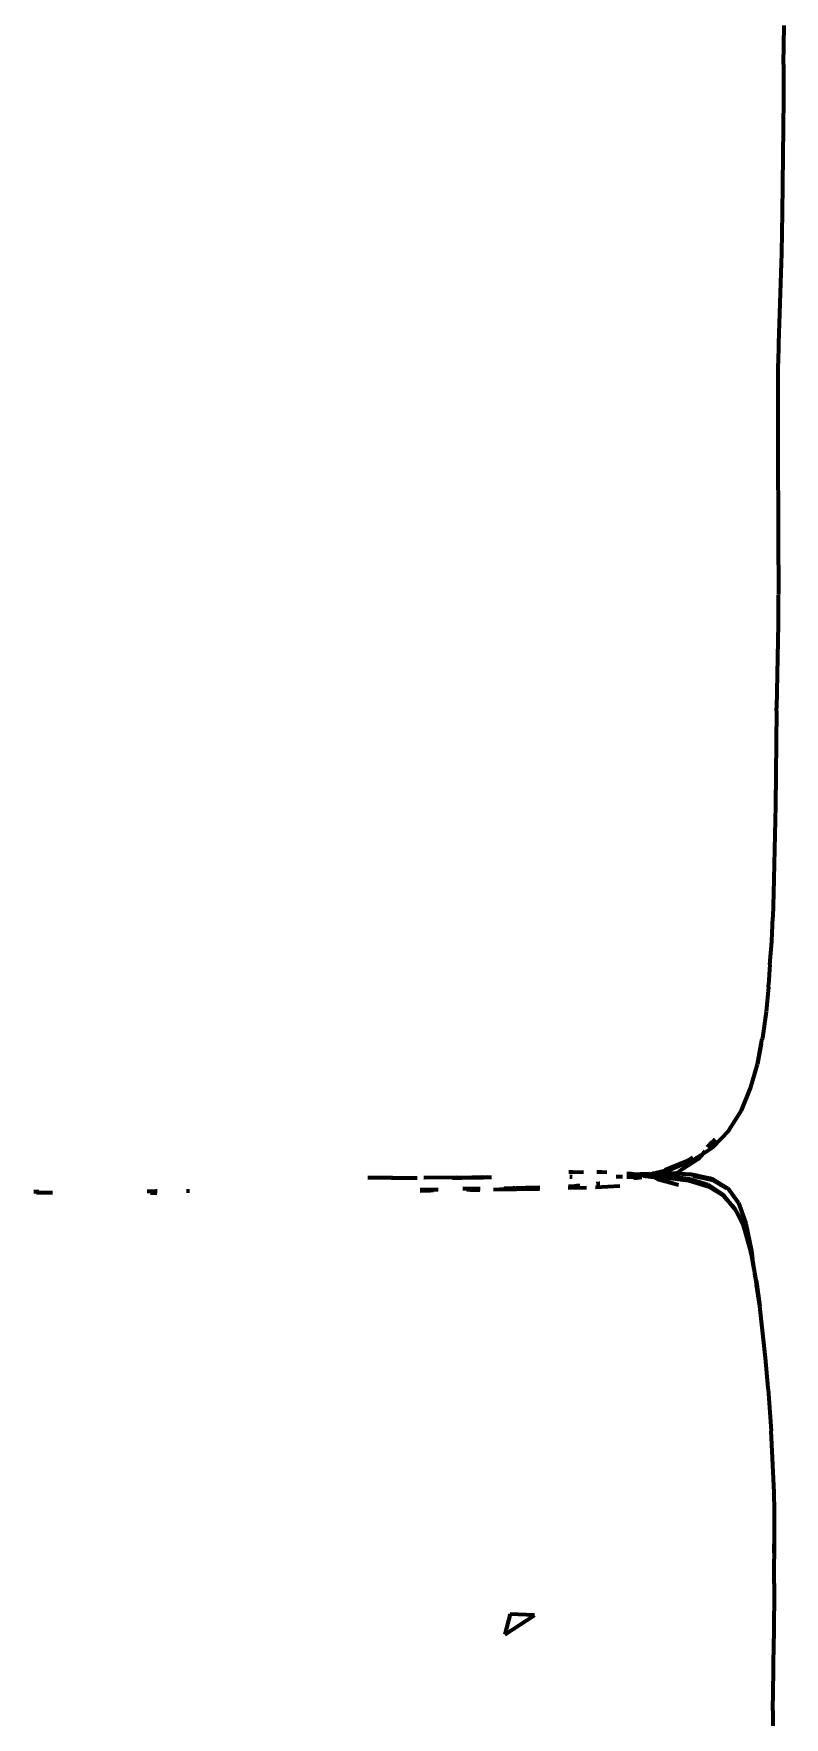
# Model space of a CAD drawing. Header units: millimetres. Extents: x 4307 to 31003, y 2809 to 20009.
# Drawn here: x 7428 to 7721, y 8892 to 9550 of the extents above; entities that cross this region are included whole.
import ezdxf

# ---------------------------------------------------------------- set-up
doc = ezdxf.new("R2010")
doc.units = ezdxf.units.MM
doc.layers.add('ProfileEdges', color=7, linetype='Continuous')

msp = doc.modelspace()

# ---------------------------------------------------------------- linework, layer by layer
at = {"layer": 'ProfileEdges', "lineweight": 211}
for p, q in [((7720.93, 9537.46), (7721.19, 9552.8)), ((7720.93, 9537.46), (7720.83, 9524.11)), ((7720.83, 9524.11), (7720.39, 9479.62)), ((7720.39, 9479.62), (7720.03, 9464)), ((7720.03, 9464), (7718.97, 9428.57)), ((7718.97, 9428.57), (7718.81, 9420.72)), ((7718.79, 9400.48), (7718.81, 9420.72)), ((7718.87, 9342.22), (7718.79, 9400.48)), ((7718.87, 9342.22), (7718.86, 9330.67)), ((7718.85, 9330.39), (7718.73, 9319.12)), ((7718.86, 9330.67), (7718.85, 9330.39)), ((7718.73, 9319.12), (7718.15, 9286.21)), ((7718.14, 9285.12), (7717.77, 9248.25)), ((7718.14, 9285.12), (7718.15, 9286.21)), ((7717.77, 9248.25), (7716.98, 9213.85)), ((7716.98, 9213.85), (7716.72, 9204.61)), ((7716.27, 9195.27), (7716.72, 9204.61)), ((7715.6, 9186.15), (7716.27, 9195.27)), ((7715.6, 9186.15), (7715.06, 9178.14)), ((7715, 9177.31), (7714.06, 9167.58)), ((7715, 9177.31), (7715.06, 9178.14)), ((7714.06, 9167.58), (7712.67, 9157.44)), ((7712.67, 9157.44), (7712.58, 9157.07)), ((7710.69, 9147.18), (7712.22, 9155.17)), ((7712.22, 9155.17), (7710.69, 9147.37)), ((7712.22, 9155.17), (7712.58, 9157.07)), ((7708.06, 9137.76), (7710.69, 9147.18)), ((7704.44, 9129.06), (7708.06, 9137.76)), ((7699.6, 9121.32), (7704.44, 9129.06)), ((7693.33, 9114.77), (7699.6, 9121.32)), ((7694.15, 9117.96), (7694.05, 9117.83)), ((7685.38, 9109.66), (7689.36, 9112.22)), ((7689.36, 9112.22), (7688.3, 9110.94)), ((7689.36, 9112.22), (7693.33, 9114.77)), ((7690.22, 9113.24), (7689.36, 9112.22)), ((7692.99, 9116.89), (7691.06, 9114.76)), ((7694.05, 9117.83), (7691.48, 9114.76)), ((7692.99, 9116.89), (7693.03, 9116.92)), ((7638.66, 9105.08), (7637.06, 9105.01)), ((7638.66, 9105.08), (7642.88, 9105.11)), ((7648.05, 9105.15), (7650.04, 9105.16)), ((7650.04, 9105.16), (7651.95, 9105.04)), ((7669.74, 9104.45), (7674.5, 9105.73)), ((7675.89, 9105.79), (7671.05, 9104.48)), ((7674.09, 9105.56), (7674.5, 9105.73)), ((7674.5, 9105.73), (7674.54, 9105.74)), ((7676.8, 9106.68), (7674.54, 9105.74)), ((7675.96, 9105.79), (7675.89, 9105.79)), ((7675.96, 9105.79), (7685.38, 9109.66)), ((7683.2, 9109.35), (7676.8, 9106.68)), ((7678.59, 9104.63), (7679.46, 9104.9)), ((7679.46, 9104.9), (7680.24, 9105.38)), ((7687.51, 9110.07), (7680.24, 9105.38)), ((7683.2, 9109.35), (7683.27, 9109.4)), ((7683.27, 9109.4), (7685.49, 9110.86)), ((7683.72, 9109.59), (7683.27, 9109.4)), ((7687.51, 9110.07), (7688.3, 9110.94)), ((7559.57, 9102.87), (7558.68, 9102.85)), ((7568.26, 9102.84), (7559.57, 9102.87)), ((7567.72, 9102.76), (7577.7, 9102.81)), ((7568.26, 9102.84), (7573.73, 9102.85)), ((7573.73, 9102.85), (7577.7, 9102.81)), ((7577.7, 9102.81), (7577.93, 9102.86)), ((7579.12, 9098.23), (7586.05, 9098.32)), ((7580.74, 9102.83), (7580.51, 9102.87)), ((7593.13, 9102.9), (7580.74, 9102.83)), ((7591.64, 9102.75), (7591.52, 9102.71)), ((7591.64, 9102.75), (7593.53, 9102.77)), ((7593.13, 9102.9), (7593.73, 9102.9)), ((7593.53, 9102.77), (7594.58, 9102.8)), ((7593.73, 9102.9), (7598.29, 9102.91)), ((7594.58, 9102.8), (7595.39, 9102.79)), ((7595.39, 9102.79), (7601.32, 9102.92)), ((7598.29, 9102.91), (7595.39, 9102.79)), ((7595.39, 9102.79), (7603.81, 9102.89)), ((7602.44, 9098.56), (7595.72, 9098.46)), ((7597.35, 9098.16), (7602.41, 9098.26)), ((7598.29, 9102.91), (7599.22, 9102.93)), ((7603.22, 9103.05), (7599.22, 9102.93)), ((7599.22, 9102.93), (7601.32, 9102.92)), ((7601.32, 9102.92), (7601.37, 9102.92)), ((7601.37, 9102.92), (7601.65, 9102.92)), ((7601.73, 9102.92), (7601.65, 9102.92)), ((7602.09, 9102.94), (7601.73, 9102.92)), ((7602.34, 9102.94), (7602.09, 9102.94)), ((7603.22, 9102.96), (7602.34, 9102.94)), ((7603.22, 9103.05), (7605.41, 9103.19)), ((7603.29, 9102.96), (7603.22, 9102.96)), ((7603.61, 9102.96), (7603.29, 9102.96)), ((7604.02, 9102.94), (7603.61, 9102.96)), ((7604.02, 9102.94), (7603.81, 9102.89)), ((7606.63, 9102.97), (7604.02, 9102.94)), ((7606.93, 9102.92), (7606.63, 9102.97)), ((7625.61, 9098.35), (7607.69, 9098.07)), ((7609.98, 9098.42), (7615.79, 9098.54)), ((7611.7, 9098.68), (7611.84, 9098.7)), ((7615.18, 9098.72), (7611.84, 9098.7)), ((7615.22, 9098.73), (7615.18, 9098.72)), ((7615.27, 9098.73), (7615.22, 9098.73)), ((7616.05, 9098.76), (7615.27, 9098.73)), ((7615.79, 9098.54), (7625.7, 9098.89)), ((7616.05, 9098.76), (7616.6, 9098.74)), ((7620.13, 9098.85), (7616.6, 9098.74)), ((7625.73, 9099.02), (7620.13, 9098.85)), ((7620.13, 9098.85), (7625.72, 9098.99)), ((7644.04, 9098.96), (7636.78, 9098.72)), ((7636.97, 9099.55), (7639.46, 9099.71)), ((7636.98, 9099.58), (7639.46, 9099.71)), ((7637.47, 9103.32), (7638.35, 9103.34)), ((7638.12, 9103.25), (7637.49, 9103.24)), ((7637.49, 9103.24), (7637.91, 9103.16)), ((7637.51, 9103.19), (7637.91, 9103.16)), ((7637.51, 9103.16), (7637.91, 9103.16)), ((7637.91, 9103.16), (7638.09, 9103.24)), ((7638.35, 9103.34), (7638.41, 9103.36)), ((7638.35, 9103.34), (7638.38, 9103.35)), ((7639.46, 9099.71), (7640.22, 9099.76)), ((7640.22, 9099.76), (7640.89, 9099.81)), ((7640.89, 9099.81), (7641.24, 9099.84)), ((7641.24, 9099.84), (7641.36, 9099.8)), ((7647.67, 9099.08), (7647.45, 9099.07)), ((7657.05, 9099.62), (7647.67, 9099.08)), ((7649.07, 9100.59), (7647.9, 9100.46)), ((7647.92, 9100.53), (7648.81, 9100.62)), ((7649.17, 9100.58), (7649.07, 9100.59)), ((7658.09, 9103.17), (7655.55, 9103.19)), ((7656.38, 9103.25), (7656.68, 9103.28)), ((7656.81, 9103.26), (7656.68, 9103.28)), ((7657.6, 9103.26), (7656.81, 9103.26)), ((7657.76, 9103.23), (7657.6, 9103.26)), ((7659.7, 9104.53), (7660.82, 9104.45)), ((7660.97, 9103.16), (7659.71, 9103.17)), ((7659.73, 9103.19), (7660.97, 9103.16)), ((7660.97, 9103.16), (7659.75, 9103.22)), ((7662.82, 9103.25), (7659.77, 9103.26)), ((7660.34, 9104.11), (7660.36, 9104.14)), ((7660.36, 9104.14), (7660.83, 9104.16)), ((7661.47, 9104), (7660.4, 9103.96)), ((7661.77, 9103.63), (7660.43, 9103.59)), ((7662.23, 9104.23), (7660.82, 9104.45)), ((7660.83, 9104.16), (7660.93, 9104.14)), ((7660.97, 9103.16), (7663.35, 9103.1)), ((7661.05, 9104.17), (7661.22, 9104.15)), ((7661.22, 9104.15), (7662.23, 9104.23)), ((7661.77, 9103.63), (7661.87, 9103.62)), ((7662.9, 9103.63), (7661.87, 9103.62)), ((7661.87, 9103.62), (7664.01, 9103.35)), ((7663.24, 9104.06), (7662.09, 9104.02)), ((7662.23, 9104.23), (7662.38, 9104.2)), ((7662.31, 9102.64), (7664.21, 9102.96)), ((7662.38, 9104.2), (7663.78, 9104.3)), ((7663.24, 9104.06), (7662.38, 9104.2)), ((7664.01, 9103.27), (7662.82, 9103.25)), ((7662.82, 9103.25), (7663.52, 9103.15)), ((7665.35, 9102.97), (7662.96, 9102.57)), ((7664.72, 9104.12), (7663.24, 9104.06)), ((7666.42, 9103.55), (7663.24, 9104.06)), ((7663.52, 9103.15), (7663.35, 9103.1)), ((7663.52, 9103.15), (7663.66, 9103.18)), ((7663.78, 9104.3), (7665.08, 9104.33)), ((7664.21, 9102.96), (7664.31, 9102.99)), ((7664.53, 9103.03), (7665.35, 9102.97)), ((7664.65, 9103.07), (7664.73, 9103.09)), ((7665.43, 9103.63), (7664.67, 9103.65)), ((7667.49, 9104.16), (7664.72, 9104.12)), ((7665.14, 9103.06), (7664.73, 9103.09)), ((7664.73, 9103.09), (7665.35, 9102.97)), ((7665.08, 9104.33), (7665.13, 9104.33)), ((7665.13, 9104.33), (7668.46, 9104.4)), ((7665.35, 9102.97), (7665.38, 9103)), ((7665.54, 9102.96), (7665.38, 9103)), ((7666.04, 9103.45), (7666.42, 9103.55)), ((7666.42, 9103.55), (7666.49, 9103.61)), ((7667.14, 9103.44), (7666.42, 9103.55)), ((7666.61, 9103.6), (7666.49, 9103.61)), ((7666.61, 9103.6), (7668.71, 9104.17)), ((7667.68, 9103.58), (7666.61, 9103.6)), ((7666.78, 9103.34), (7667.14, 9103.44)), ((7667.14, 9103.44), (7667.68, 9103.58)), ((7669.24, 9103.1), (7667.14, 9103.44)), ((7667.68, 9103.58), (7669.92, 9104.19)), ((7674.63, 9103.42), (7667.68, 9103.58)), ((7669.24, 9103.1), (7668.2, 9103.14)), ((7668.71, 9104.17), (7668.4, 9104.17)), ((7668.53, 9104.42), (7668.46, 9104.4)), ((7668.71, 9104.17), (7669.65, 9104.42)), ((7669.92, 9104.19), (7668.71, 9104.17)), ((7669.24, 9104.42), (7669.32, 9104.44)), ((7672.88, 9102.98), (7669.24, 9103.1)), ((7670.66, 9102.88), (7669.24, 9103.1)), ((7669.65, 9104.42), (7669.32, 9104.44)), ((7669.74, 9104.45), (7669.65, 9104.42)), ((7670.9, 9104.45), (7669.74, 9104.45)), ((7669.95, 9104.19), (7669.92, 9104.19)), ((7669.95, 9104.19), (7670.9, 9104.45)), ((7672.98, 9104.23), (7669.95, 9104.19)), ((7670.66, 9102.88), (7671.66, 9102.57)), ((7670.93, 9104.45), (7670.9, 9104.45)), ((7671.01, 9104.48), (7670.93, 9104.45)), ((7671.05, 9104.48), (7671.01, 9104.48)), ((7671.05, 9104.48), (7675, 9104.58)), ((7671.18, 9102.53), (7671.11, 9102.56)), ((7671.18, 9102.53), (7671.48, 9102.51)), ((7671.39, 9102.46), (7671.35, 9102.47)), ((7671.39, 9102.46), (7671.48, 9102.51)), ((7671.48, 9102.51), (7671.54, 9102.51)), ((7671.51, 9102.41), (7671.66, 9102.35)), ((7671.54, 9102.51), (7671.58, 9102.52)), ((7671.58, 9102.52), (7671.66, 9102.57)), ((7671.58, 9102.52), (7671.92, 9102.49)), ((7671.66, 9102.57), (7671.7, 9102.56)), ((7671.69, 9102.39), (7671.66, 9102.35)), ((7671.66, 9102.35), (7671.74, 9102.32)), ((7671.74, 9102.38), (7671.69, 9102.39)), ((7671.7, 9102.56), (7672.88, 9102.98)), ((7671.7, 9102.56), (7671.92, 9102.49)), ((7671.92, 9102.49), (7671.74, 9102.38)), ((7671.74, 9102.32), (7679.38, 9100.23)), ((7671.74, 9102.32), (7672.4, 9102.3)), ((7671.92, 9102.49), (7672.01, 9102.47)), ((7672.01, 9102.47), (7672.05, 9102.48)), ((7673.45, 9102.96), (7672.05, 9102.48)), ((7672.05, 9102.48), (7679.38, 9100.23)), ((7672.05, 9102.48), (7673.49, 9102.36)), ((7672.93, 9102.98), (7672.88, 9102.98)), ((7672.93, 9102.98), (7673.69, 9103.25)), ((7673.45, 9102.96), (7672.93, 9102.98)), ((7673.51, 9102.96), (7673.45, 9102.96)), ((7674.21, 9103.21), (7673.51, 9102.96)), ((7674.6, 9102.92), (7673.51, 9102.96)), ((7675.57, 9104.26), (7673.59, 9104.23)), ((7673.69, 9103.25), (7673.73, 9103.25)), ((7674.26, 9103.2), (7674.21, 9103.21)), ((7674.6, 9102.92), (7683.75, 9101.77)), ((7683.79, 9102.37), (7674.63, 9103.42)), ((7675, 9104.58), (7675.8, 9104.55)), ((7675.57, 9104.26), (7676.53, 9104.2)), ((7675.8, 9104.55), (7675.93, 9104.55)), ((7678, 9104.44), (7675.93, 9104.55)), ((7676.67, 9104.24), (7676.56, 9104.2)), ((7677.22, 9104.17), (7677.19, 9104.18)), ((7678, 9104.44), (7677.22, 9104.17)), ((7678.05, 9104.45), (7678, 9104.44)), ((7678, 9104.44), (7678.03, 9104.44)), ((7678.03, 9104.44), (7678.05, 9104.45)), ((7678.59, 9104.63), (7678.05, 9104.45)), ((7678.05, 9104.45), (7678.08, 9104.45)), ((7678.08, 9104.45), (7684.24, 9104.2)), ((7685, 9104.06), (7678.08, 9104.45)), ((7679.38, 9100.23), (7679.9, 9100.06)), ((7683.75, 9101.77), (7691.46, 9099.48)), ((7691.51, 9100.05), (7683.79, 9102.37)), ((7684.24, 9104.2), (7685, 9104.06)), ((7685, 9104.06), (7685.67, 9103.93)), ((7685.64, 9104.02), (7685, 9104.06)), ((7685.56, 9103.64), (7692.91, 9101.99)), ((7687.53, 9103.58), (7685.64, 9104.02)), ((7687.53, 9103.58), (7687.94, 9103.5)), ((7687.94, 9103.5), (7692.25, 9102.67)), ((7692.74, 9102.4), (7687.94, 9103.5)), ((7697.43, 9095.72), (7691.46, 9099.48)), ((7697.52, 9095.99), (7691.51, 9100.05)), ((7692.74, 9102.4), (7692.25, 9102.67)), ((7692.92, 9102.29), (7692.74, 9102.4)), ((7693.39, 9102.25), (7692.74, 9102.4)), ((7698.64, 9098.7), (7692.91, 9101.99)), ((7694.15, 9101.59), (7692.97, 9102.26)), ((7693.6, 9102.13), (7693.39, 9102.25)), ((7693.6, 9102.13), (7699.21, 9098.73)), ((7697.95, 9099.41), (7696.3, 9100.36)), ((7697.95, 9099.41), (7698.34, 9099.01)), ((7698.43, 9098.92), (7698.64, 9098.7)), ((7699.21, 9098.73), (7703.19, 9093.21)), ((7428.25, 9097.53), (7430.25, 9097.53)), ((7430.25, 9097.29), (7429.35, 9097.29)), ((7435.58, 9096.93), (7429.37, 9096.93)), ((7472.48, 9097.59), (7472.51, 9097.59)), ((7472.51, 9097.59), (7475.95, 9097.6)), ((7476.43, 9097.48), (7473.38, 9097.47)), ((7473.86, 9097), (7476.3, 9097.01)), ((7476.46, 9097.6), (7475.95, 9097.6)), ((7489.03, 9097.64), (7487.86, 9097.64)), ((7489.03, 9097.64), (7489.09, 9097.65)), ((7583.1, 9097.69), (7579.09, 9097.62)), ((7579.11, 9097.86), (7584.26, 9097.94)), ((7602.38, 9097.99), (7598.63, 9097.93)), ((7698.97, 9094), (7697.43, 9095.72)), ((7698.89, 9094.19), (7697.46, 9095.77)), ((7697.46, 9095.77), (7698.97, 9094)), ((7699.73, 9093.26), (7697.52, 9095.99)), ((7699.39, 9093.53), (7698.97, 9094)), ((7699.39, 9093.53), (7699.54, 9093.33)), ((7701.86, 9090.9), (7699.73, 9093.26)), ((7700.64, 9092.13), (7699.73, 9093.26)), ((7701.99, 9090.63), (7700.64, 9092.13)), ((7702.03, 9090.41), (7700.64, 9092.13)), ((7703.19, 9093.21), (7703.32, 9093.04)), ((7703.32, 9093.04), (7706.19, 9084.96)), ((7701.99, 9090.63), (7701.86, 9090.9)), ((7701.99, 9090.63), (7705.38, 9083.74)), ((7704.83, 9085.57), (7701.99, 9090.63)), ((7705.38, 9083.74), (7704.83, 9085.57)), ((7705.38, 9083.74), (7705.5, 9083.49)), ((7706.08, 9081.41), (7705.38, 9083.74)), ((7705.51, 9083.46), (7705.5, 9083.49)), ((7706.08, 9081.41), (7705.51, 9083.46)), ((7707.23, 9078.14), (7705.51, 9083.46)), ((7707.85, 9075.53), (7706.08, 9081.41)), ((7708.12, 9074.07), (7706.08, 9081.41)), ((7706.19, 9084.96), (7708.37, 9074.32)), ((7707.85, 9075.53), (7707.23, 9078.14)), ((7708.12, 9074.07), (7707.85, 9075.53)), ((7708.19, 9073.81), (7708.12, 9074.07)), ((7708.46, 9072.22), (7708.19, 9073.81)), ((7708.61, 9072.1), (7708.19, 9073.81)), ((7708.61, 9072.1), (7708.35, 9073.8)), ((7708.37, 9074.32), (7708.82, 9071.18)), ((7708.46, 9072.22), (7709.84, 9064.18)), ((7709.18, 9068.42), (7708.46, 9072.22)), ((7708.64, 9071.99), (7708.61, 9072.1)), ((7708.82, 9071.18), (7708.64, 9071.99)), ((7709.18, 9068.42), (7708.64, 9071.99)), ((7708.93, 9070.54), (7708.82, 9071.18)), ((7709.07, 9069.56), (7708.93, 9070.54)), ((7710.24, 9062.66), (7709.07, 9069.56)), ((7709.18, 9068.42), (7709.07, 9069.56)), ((7709.24, 9068.03), (7709.18, 9068.42)), ((7709.34, 9067.55), (7709.24, 9068.03)), ((7709.4, 9067.16), (7709.34, 9067.55)), ((7709.46, 9066.91), (7709.4, 9067.16)), ((7709.5, 9066.67), (7709.46, 9066.91)), ((7709.59, 9066.2), (7709.5, 9066.67)), ((7709.63, 9065.95), (7709.59, 9066.2)), ((7710.24, 9062.66), (7709.63, 9065.95)), ((7709.67, 9065.5), (7709.63, 9065.95)), ((7709.84, 9064.18), (7709.67, 9065.5)), ((7709.84, 9064.18), (7710.01, 9063.17)), ((7710.01, 9063.17), (7710.38, 9060.99)), ((7710.01, 9063.17), (7710.34, 9060.92)), ((7710.24, 9062.66), (7710.35, 9062.03)), ((7710.35, 9062.03), (7711.68, 9052.72)), ((7711.68, 9052.72), (7710.38, 9060.99)), ((7713.86, 9032.51), (7711.68, 9052.72)), ((7714.88, 9020.66), (7713.86, 9032.51)), ((7714.92, 9020.29), (7714.88, 9020.66)), ((7714.92, 9020.29), (7716.11, 9003.98)), ((7717.21, 8979.92), (7716.11, 9003.98)), ((7717.37, 8972.87), (7717.21, 8979.92)), ((7717.41, 8965.06), (7717.37, 8972.87)), ((7717.29, 8944.44), (7717.39, 8963.52)), ((7717.29, 8956.34), (7717.39, 8963.52)), ((7717.39, 8963.81), (7717.41, 8965.06)), ((7717.39, 8963.52), (7717.39, 8963.81)), ((7717.29, 8944.44), (7717.13, 8922.94)), ((7614.15, 8932.4), (7612.11, 8924.54)), ((7612.11, 8924.54), (7623.66, 8932.03)), ((7623.66, 8932.03), (7614.15, 8932.4)), ((7716.96, 8910.16), (7717.13, 8922.94)), ((7716.71, 8894.82), (7716.96, 8910.16)), ((7716.71, 8894.82), (7716.6, 8881.47))]:
    msp.add_line(p, q, dxfattribs=at)

doc.saveas('drawing.dxf')
